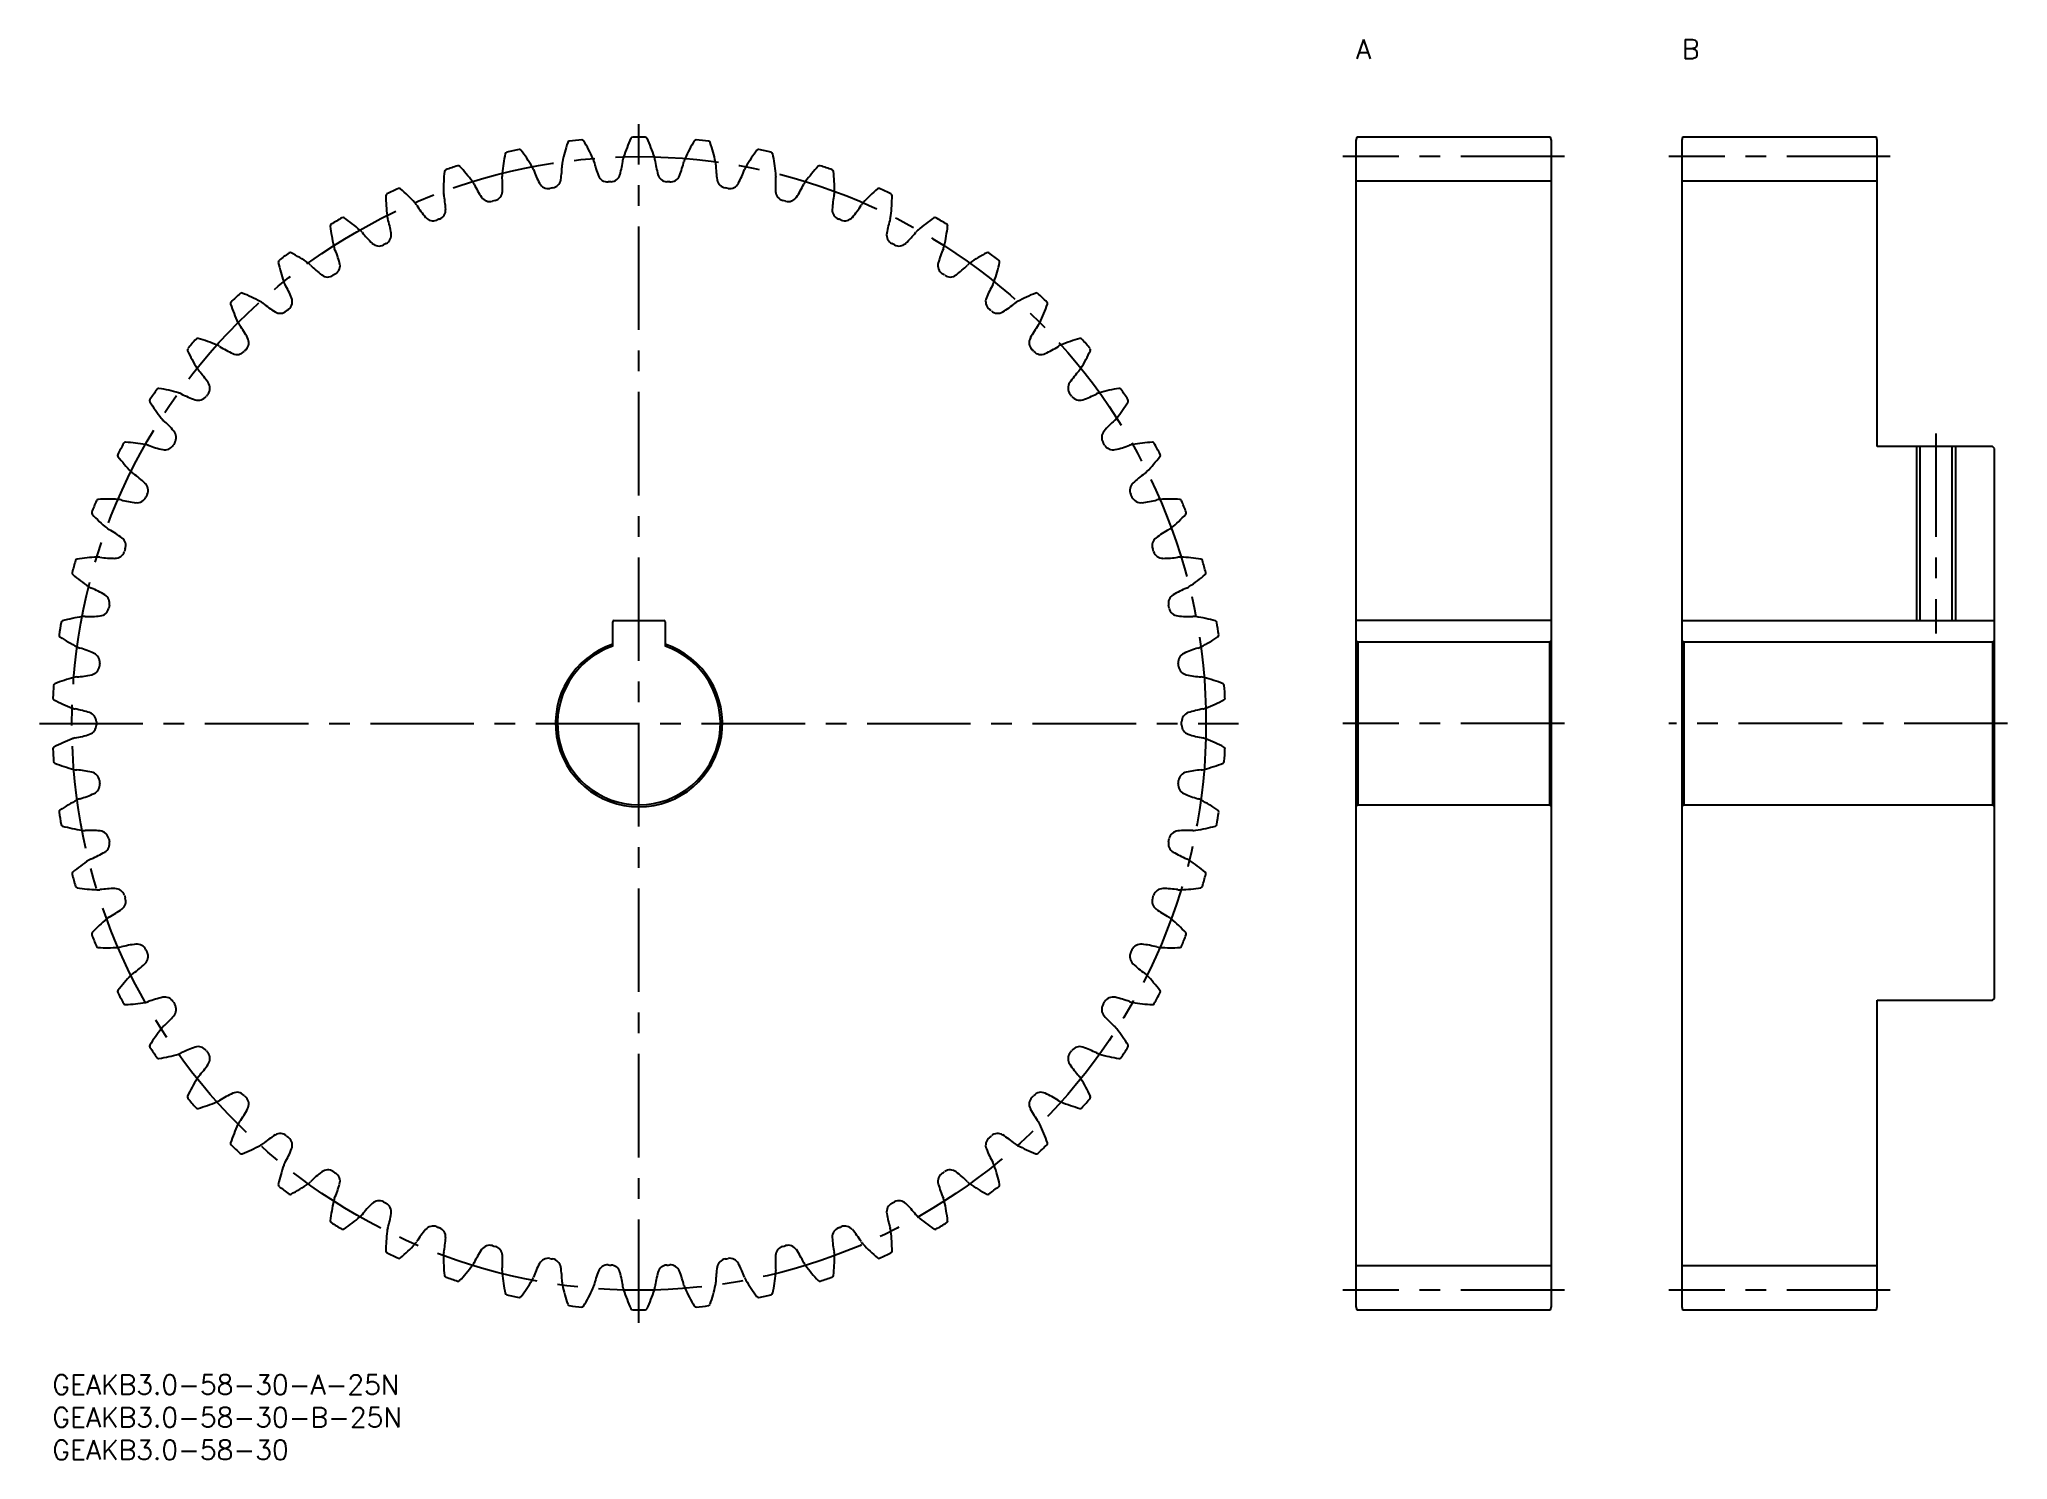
# Model space of a CAD drawing. Extents: x -2 to 300, y -13 to 205.
import ezdxf

# ---------------------------------------------------------------- set-up
doc = ezdxf.new("R2010")
doc.units = 0
doc.header["$LTSCALE"] = 0.5
doc.linetypes.add('CENTER', pattern=[50.8, 31.75, -6.35, 6.35, -6.35])
for name, color, linetype in [('MSM_CENTER', 1, 'CENTER'), ('MSM_CONTINUOUS', 7, 'CONTINUOUS'), ('MSM_NARROW', 5, 'CONTINUOUS'), ('MSM_PART_NUMBER', 7, 'CONTINUOUS')]:
    doc.layers.add(name, color=color, linetype=linetype)
doc.styles.get("Standard").update_dxf_attribs({"font": 'txt.shx', "height": 3, "bigfont": 'bigfont.shx'})

# ---------------------------------------------------------------- blocks, each defined once
blk = doc.blocks.new('*U3')
at = {"layer": 'MSM_PART_NUMBER'}
blk.add_text('GEAKB3.0-58-30-A-25N', height=3, dxfattribs=at).set_placement((0, -3))
blk = doc.blocks.new('*U4')
at = {"layer": 'MSM_PART_NUMBER'}
blk.add_text('GEAKB3.0-58-30-B-25N', height=3, dxfattribs=at).set_placement((0, -8))
blk = doc.blocks.new('*U5')
at = {"layer": 'MSM_PART_NUMBER'}
blk.add_text('GEAKB3.0-58-30', height=3, dxfattribs=at).set_placement((0, -13))
blk = doc.blocks.new('*U6')
at = {"layer": 'MSM_PART_NUMBER'}
blk.add_text('A', height=3, dxfattribs=at).set_placement((200, 202))
blk = doc.blocks.new('*U7')
at = {"layer": 'MSM_PART_NUMBER'}
blk.add_text('B', height=3, dxfattribs=at).set_placement((250, 202))

msp = doc.modelspace()

# ---------------------------------------------------------------- linework, layer by layer
at = {"layer": 'MSM_CENTER'}
for p, q in [((90, 8), (90, 192)), ((232, 187), (198, 187)), ((282, 187), (248, 187)), ((289, 144.5), (289, 113.8)), ((-2, 100), (182, 100)), ((232, 100), (198, 100)), ((300, 100), (248, 100)), ((232, 13), (198, 13)), ((282, 13), (248, 13))]:
    msp.add_line(p, q, dxfattribs=at)
msp.add_circle((90, 100), 87, dxfattribs=at)
at = {"layer": 'MSM_CONTINUOUS'}
for p, q in [((200.13, 190), (200, 189.5)), ((200, 189.5), (200, 10.5)), ((229.87, 190), (200.13, 190)), ((230, 189.5), (229.87, 190)), ((230, 10.5), (230, 189.5)), ((250.13, 190), (250, 189.5)), ((250, 189.5), (250, 10.5)), ((279.87, 190), (250.13, 190)), ((280, 189.5), (279.87, 190)), ((280, 142.5), (280, 189.5)), ((230, 183.25), (200, 183.25)), ((280, 183.25), (250, 183.25)), ((297.7, 142.5), (280, 142.5)), ((286.54, 142.5), (286.54, 115.8)), ((291.46, 142.5), (291.46, 115.8)), ((298, 142.2), (297.7, 142.5)), ((298, 57.8), (298, 142.2)), ((86, 111.84), (86, 115.6)), ((86.2, 115.8), (93.8, 115.8)), ((94, 115.6), (94, 111.84)), ((230, 115.8), (200, 115.8)), ((250, 115.8), (298, 115.8)), ((200, 112.8), (200.3, 112.5)), ((200.3, 112.5), (200.3, 87.5)), ((229.7, 112.5), (200.3, 112.5)), ((229.7, 112.5), (230, 112.8)), ((229.7, 112.5), (229.7, 87.5)), ((250, 112.8), (250.3, 112.5)), ((250.3, 112.5), (250.3, 87.5)), ((297.7, 112.5), (250.3, 112.5)), ((297.7, 112.5), (298, 112.8)), ((297.7, 112.5), (297.7, 87.5)), ((200.3, 87.5), (200, 87.2)), ((200.3, 87.5), (229.7, 87.5)), ((230, 87.2), (229.7, 87.5)), ((250.3, 87.5), (250, 87.2)), ((250.3, 87.5), (297.7, 87.5)), ((298, 87.2), (297.7, 87.5)), ((280, 10.5), (280, 57.5)), ((280, 57.5), (297.7, 57.5)), ((297.7, 57.5), (298, 57.8)), ((230, 16.75), (200, 16.75)), ((280, 16.75), (250, 16.75)), ((200, 10.5), (200.13, 10)), ((200.13, 10), (229.87, 10)), ((229.87, 10), (230, 10.5)), ((250, 10.5), (250.13, 10)), ((250.13, 10), (279.87, 10)), ((279.87, 10), (280, 10.5))]:
    msp.add_line(p, q, dxfattribs=at)
for centre, radius, start, end in [((97.84, 181.38), 29, 167.9093, 173.9655), ((69.78, 187.39), 0.3, 103.0278, 167.9093), ((90, 100), 90, 101.7998, 103.0278), ((71.66, 187.8), 0.3, 36.9183, 101.7998), ((48.71, 170.57), 29, 30.8621, 36.9183), ((106.6, 180.05), 29, 161.7024, 167.7586), ((79.35, 189.07), 0.3, 96.8209, 161.7024), ((90, 100), 90, 95.5929, 96.8209), ((81.26, 189.27), 0.3, 30.7114, 95.5929), ((56.58, 174.62), 29, 24.6552, 30.7114), ((115.15, 177.79), 29, 155.4955, 161.5517), ((89.04, 189.69), 0.3, 90.614, 155.4955), ((90, 100), 90, 89.386, 90.614), ((90.96, 189.69), 0.3, 24.5045, 89.386), ((64.85, 177.79), 29, 18.4483, 24.5045), ((123.42, 174.62), 29, 149.2886, 155.3448), ((98.74, 189.27), 0.3, 84.4071, 149.2886), ((90, 100), 90, 83.1791, 84.4071), ((100.65, 189.07), 0.3, 18.2976, 83.1792), ((73.4, 180.05), 29, 12.2414, 18.2976), ((131.29, 170.57), 29, 143.0817, 149.1379), ((108.34, 187.8), 0.3, 78.2002, 143.0817), ((90, 100), 90, 76.9722, 78.2002), ((110.22, 187.39), 0.3, 12.0907, 76.9723), ((82.16, 181.38), 29, 6.0345, 12.0907), ((89, 181.75), 29, 174.1162, 180.1724), ((60.45, 184.69), 0.3, 109.2346, 174.1162), ((90, 100), 90, 108.0067, 109.2346), ((62.27, 185.31), 0.3, 43.1252, 108.0067), ((41.32, 165.69), 29, 37.069, 43.1252), ((71.47, 184.17), 2.48, 173.9655, 184.8255), ((71.47, 184.17), 2.48, 20.0021, 30.8621), ((90.58, 191.12), 17.85, 200.0021, 207.4081), ((60.36, 186.17), 17.85, 351.2125, 358.6186), ((80.68, 185.68), 2.48, 167.7586, 178.6186), ((80.68, 185.68), 2.48, 13.7952, 24.6552), ((100.43, 190.52), 17.85, 193.7952, 201.2012), ((85.64, 184.64), 1.5, 272.9503, 345.0057), ((69.85, 188.87), 17.85, 345.0057, 352.4117), ((90, 186.18), 2.48, 161.5517, 172.4117), ((90, 186.18), 2.48, 7.5883, 18.4483), ((110.15, 188.87), 17.85, 187.5883, 194.9943), ((94.36, 184.64), 1.5, 194.9944, 267.0497), ((79.57, 190.52), 17.85, 338.7988, 346.2048), ((99.32, 185.68), 2.48, 155.3448, 166.2048), ((99.32, 185.68), 2.48, 1.3814, 12.2414), ((119.64, 186.17), 17.85, 181.3814, 188.7875), ((89.42, 191.12), 17.85, 332.5919, 339.9979), ((108.53, 184.17), 2.48, 149.1379, 159.9979), ((108.53, 184.17), 2.48, 355.1745, 6.0345), ((138.68, 165.69), 29, 136.8748, 142.931), ((117.73, 185.31), 0.3, 71.9933, 136.8748), ((90, 100), 90, 70.7654, 71.9933), ((119.55, 184.69), 0.3, 5.8838, 70.7654), ((91, 181.75), 29, 359.8276, 5.8838), ((51.47, 181), 0.3, 115.4415, 180.3231), ((90, 100), 90, 114.2136, 115.4415), ((53.21, 181.81), 0.3, 49.3321, 114.2136), ((34.51, 160.04), 29, 43.2759, 49.3321), ((62.48, 181.67), 2.48, 180.1724, 191.0324), ((62.48, 181.67), 2.48, 26.209, 37.069), ((80.72, 190.65), 17.85, 206.209, 213.615), ((67.55, 181.72), 1.5, 285.3641, 357.4195), ((51.22, 182.46), 17.85, 357.4194, 4.8255), ((76.07, 183.6), 1.5, 207.4081, 279.4635), ((90, 100), 83.25, 99.1572, 99.4635), ((76.51, 183.67), 1.5, 279.1572, 351.2125), ((85.19, 184.61), 1.5, 201.2013, 273.2566), ((90, 100), 83.25, 92.9503, 93.2566), ((90, 100), 83.25, 86.7434, 87.0497), ((94.81, 184.61), 1.5, 266.7434, 338.7988), ((103.49, 183.67), 1.5, 188.7875, 260.8429), ((90, 100), 83.25, 80.5365, 80.8428), ((103.93, 183.6), 1.5, 260.5365, 332.5919), ((128.78, 182.46), 17.85, 175.1745, 182.5806), ((112.45, 181.72), 1.5, 182.5806, 254.6359), ((99.28, 190.65), 17.85, 326.385, 333.791), ((117.52, 181.67), 2.48, 142.931, 153.791), ((117.52, 181.67), 2.48, 348.9676, 359.8276), ((145.49, 160.04), 29, 130.6679, 136.7241), ((126.79, 181.81), 0.3, 65.7864, 130.6679), ((90, 100), 90, 64.5585, 65.7864), ((128.53, 181), 0.3, 359.6769, 64.5585), ((80.17, 181.16), 29, 180.3231, 186.3793), ((53.81, 178.22), 2.48, 32.4159, 43.2759), ((70.97, 189.11), 17.85, 212.4159, 219.8219), ((58.84, 178.81), 1.5, 291.571, 3.6264), ((42.53, 177.78), 17.85, 3.6263, 11.0324), ((67.11, 181.6), 1.5, 213.615, 285.6704), ((90, 100), 83.25, 105.3641, 105.6704), ((90, 100), 83.25, 74.3296, 74.6359), ((112.89, 181.6), 1.5, 254.3296, 326.385), ((137.47, 177.78), 17.85, 168.9676, 176.3737), ((121.16, 178.81), 1.5, 176.3737, 248.429), ((109.03, 189.11), 17.85, 320.1781, 327.5841), ((126.19, 178.22), 2.48, 136.7241, 147.5841), ((99.83, 181.16), 29, 353.6207, 359.6769), ((42.93, 176.36), 0.3, 121.6484, 186.53), ((71.45, 179.62), 29, 186.53, 192.5862), ((90, 100), 90, 120.4205, 121.6484), ((44.58, 177.35), 0.3, 55.539, 120.4205), ((28.34, 153.69), 29, 49.4828, 55.539), ((45.57, 173.85), 2.48, 38.6228, 49.4828), ((61.45, 186.54), 17.85, 218.6228, 226.0288), ((50.5, 174.98), 1.5, 297.7779, 9.8333), ((53.81, 178.22), 2.48, 186.3793, 197.2393), ((34.4, 172.19), 17.85, 9.8332, 17.2393), ((58.42, 178.65), 1.5, 219.8219, 291.8773), ((90, 100), 83.25, 111.571, 111.8773), ((90, 100), 83.25, 68.1227, 68.429), ((121.58, 178.65), 1.5, 248.1227, 320.1781), ((129.5, 174.98), 1.5, 170.1668, 242.2221), ((145.6, 172.19), 17.85, 162.7607, 170.1668), ((126.19, 178.22), 2.48, 342.7607, 353.6207), ((118.55, 186.54), 17.85, 313.9712, 321.3772), ((134.43, 173.85), 2.48, 130.5172, 141.3772), ((151.66, 153.69), 29, 124.461, 130.5172), ((135.42, 177.35), 0.3, 59.5795, 124.461), ((90, 100), 90, 58.3516, 59.5795), ((108.55, 179.62), 29, 347.4138, 353.47), ((137.07, 176.36), 0.3, 353.47, 58.3516), ((90, 100), 90, 126.6274, 127.8553), ((36.48, 171.99), 0.3, 61.7459, 126.6274), ((22.9, 146.71), 29, 55.6897, 61.7459), ((45.57, 173.85), 2.48, 192.5862, 203.4462), ((26.92, 165.76), 17.85, 16.0401, 23.4462), ((50.1, 174.77), 1.5, 226.0288, 298.0842), ((90, 100), 83.25, 117.7779, 118.0842), ((90, 100), 83.25, 61.9158, 62.2221), ((129.9, 174.77), 1.5, 241.9158, 313.9712), ((153.08, 165.76), 17.85, 156.5538, 163.9599), ((134.43, 173.85), 2.48, 336.5538, 347.4138), ((157.1, 146.71), 29, 118.2541, 124.3103), ((143.52, 171.99), 0.3, 53.3726, 118.2541), ((90, 100), 90, 52.1447, 53.3726), ((34.95, 170.82), 0.3, 127.8553, 192.7369), ((62.95, 177.15), 29, 192.7369, 198.7931), ((37.84, 168.61), 2.48, 44.8297, 55.6897), ((52.26, 182.94), 17.85, 224.8297, 232.2357), ((42.63, 170.27), 1.5, 303.9848, 16.0401), ((137.37, 170.27), 1.5, 163.9599, 236.0152), ((127.74, 182.94), 17.85, 307.7643, 315.1703), ((142.16, 168.61), 2.48, 124.3103, 135.1703), ((117.05, 177.15), 29, 341.2069, 347.2631), ((145.05, 170.82), 0.3, 347.2631, 52.1447), ((37.84, 168.61), 2.48, 198.7931, 209.6531), ((20.18, 158.55), 17.85, 22.247, 29.6531), ((42.25, 170.02), 1.5, 232.2357, 304.2911), ((90, 100), 83.25, 123.9848, 124.2911), ((90, 100), 83.25, 55.7089, 56.0152), ((137.75, 170.02), 1.5, 235.7089, 307.7643), ((159.82, 158.55), 17.85, 150.3469, 157.753), ((142.16, 168.61), 2.48, 330.3469, 341.2069), ((27.62, 164.46), 0.3, 134.0622, 198.9438), ((54.76, 173.77), 29, 198.9438, 205), ((90, 100), 90, 132.8343, 134.0622), ((29.01, 165.78), 0.3, 67.9528, 132.8343), ((18.24, 139.18), 29, 61.8966, 67.9528), ((30.73, 162.57), 2.48, 51.0366, 61.8966), ((43.52, 178.38), 17.85, 231.0366, 238.4426), ((34.96, 164.45), 1.5, 238.4426, 310.498), ((90, 100), 83.25, 130.1917, 130.498), ((35.31, 164.74), 1.5, 310.1917, 22.247), ((144.69, 164.74), 1.5, 157.753, 229.8084), ((90, 100), 83.25, 49.502, 49.8083), ((145.04, 164.45), 1.5, 229.502, 301.5574), ((136.48, 178.38), 17.85, 301.5574, 308.9634), ((149.27, 162.57), 2.48, 118.1034, 128.9634), ((161.76, 139.18), 29, 112.0472, 118.1034), ((150.99, 165.78), 0.3, 47.1657, 112.0472), ((90, 100), 90, 45.9378, 47.1657), ((125.24, 173.77), 29, 335, 341.0562), ((152.38, 164.46), 0.3, 341.0562, 45.9378), ((30.73, 162.57), 2.48, 205, 215.8599), ((14.26, 150.66), 17.85, 28.4539, 35.86), ((165.74, 150.66), 17.85, 144.14, 151.5461), ((149.27, 162.57), 2.48, 324.1401, 335), ((21.02, 157.33), 0.3, 140.2691, 205.1506), ((46.99, 169.53), 29, 205.1506, 211.2069), ((90, 100), 90, 139.0412, 140.2691), ((22.26, 158.8), 0.3, 74.1597, 139.0412), ((14.43, 131.19), 29, 68.1034, 74.1597), ((24.32, 155.79), 2.48, 57.2435, 68.1035), ((35.31, 172.89), 17.85, 237.2435, 244.6495), ((28.32, 158.12), 1.5, 244.6495, 316.7049), ((90, 100), 83.25, 136.3986, 136.7049), ((28.63, 158.45), 1.5, 316.3986, 28.4539), ((151.37, 158.45), 1.5, 151.5461, 223.6015), ((90, 100), 83.25, 43.2951, 43.6014), ((151.68, 158.12), 1.5, 223.2951, 295.3505), ((144.69, 172.89), 17.85, 295.3505, 302.7565), ((155.68, 155.79), 2.48, 111.8965, 122.7565), ((165.57, 131.19), 29, 105.8403, 111.8966), ((157.74, 158.8), 0.3, 40.9588, 105.8403), ((133.01, 169.53), 29, 328.7931, 334.8494), ((90, 100), 90, 39.7309, 40.9588), ((158.98, 157.33), 0.3, 334.8494, 39.7309), ((24.32, 155.79), 2.48, 211.2069, 222.0668), ((9.22, 142.17), 17.85, 34.6608, 42.0669), ((170.78, 142.17), 17.85, 137.9331, 145.3392), ((155.68, 155.79), 2.48, 317.9332, 328.7931), ((90, 100), 90, 145.2481, 146.476), ((16.3, 151.13), 0.3, 80.3666, 145.2481), ((11.5, 122.84), 29, 74.3103, 80.3666), ((22.67, 151.47), 1.5, 322.6055, 34.6608), ((157.33, 151.47), 1.5, 145.3392, 217.3946), ((168.5, 122.84), 29, 99.6334, 105.6897), ((163.7, 151.13), 0.3, 34.7519, 99.6334), ((90, 100), 90, 33.524, 34.7519), ((15.22, 149.54), 0.3, 146.476, 211.3575), ((39.73, 164.47), 29, 211.3575, 217.4138), ((18.67, 148.36), 2.48, 63.4504, 74.3104), ((27.75, 166.55), 17.85, 243.4504, 250.8564), ((22.39, 151.11), 1.5, 250.8564, 322.9118), ((90, 100), 83.25, 142.6055, 142.9118), ((90, 100), 83.25, 37.0882, 37.3945), ((157.61, 151.11), 1.5, 217.0882, 289.1436), ((152.25, 166.55), 17.85, 289.1436, 296.5496), ((161.33, 148.36), 2.48, 105.6896, 116.5496), ((140.27, 164.47), 29, 322.5862, 328.6425), ((164.78, 149.54), 0.3, 328.6425, 33.524), ((18.67, 148.36), 2.48, 217.4138, 228.2737), ((5.14, 133.19), 17.85, 40.8677, 48.2738), ((174.86, 133.19), 17.85, 131.7262, 139.1323), ((161.33, 148.36), 2.48, 311.7263, 322.5862), ((90, 100), 90, 151.455, 152.6829), ((11.2, 142.86), 0.3, 86.5735, 151.455), ((9.49, 114.21), 29, 80.5172, 86.5735), ((13.86, 140.37), 2.48, 69.6573, 80.5173), ((20.92, 159.43), 17.85, 249.6573, 257.0633), ((17.26, 143.5), 1.5, 257.0633, 329.1187), ((90, 100), 83.25, 148.8124, 149.1187), ((17.5, 143.89), 1.5, 328.8124, 40.8677), ((162.5, 143.89), 1.5, 139.1323, 211.1877), ((90, 100), 83.25, 30.8813, 31.1876), ((162.74, 143.5), 1.5, 210.8813, 282.9367), ((159.08, 159.43), 17.85, 282.9367, 290.3427), ((166.14, 140.37), 2.48, 99.4827, 110.3427), ((170.51, 114.21), 29, 93.4265, 99.4828), ((168.8, 142.86), 0.3, 28.545, 93.4265), ((90, 100), 90, 27.3171, 28.545), ((10.3, 141.16), 0.3, 152.6829, 217.5644), ((33.05, 158.66), 29, 217.5644, 223.6207), ((146.95, 158.66), 29, 316.3793, 322.4356), ((169.7, 141.16), 0.3, 322.4356, 27.3171), ((13.86, 140.37), 2.48, 223.6207, 234.4806), ((2.05, 123.82), 17.85, 47.0746, 54.4807), ((13.18, 135.79), 1.5, 335.0193, 47.0746), ((166.82, 135.79), 1.5, 132.9254, 204.9808), ((177.95, 123.82), 17.85, 125.5193, 132.9254), ((166.14, 140.37), 2.48, 305.5194, 316.3793), ((90, 100), 90, 157.6619, 158.8898), ((7.03, 134.09), 0.3, 92.7804, 157.6619), ((8.42, 105.43), 29, 86.7241, 92.7804), ((9.94, 131.9), 2.48, 75.8642, 86.7242), ((14.9, 151.61), 17.85, 255.8642, 263.2702), ((12.99, 135.38), 1.5, 263.2702, 335.3256), ((90, 100), 83.25, 155.0193, 155.3256), ((90, 100), 83.25, 24.6744, 24.9807), ((167.01, 135.38), 1.5, 204.6744, 276.7298), ((165.1, 151.61), 17.85, 276.7298, 284.1358), ((170.06, 131.9), 2.48, 93.2758, 104.1358), ((171.58, 105.43), 29, 87.2196, 93.2759), ((172.97, 134.09), 0.3, 22.3381, 87.2196), ((90, 100), 90, 21.1102, 22.3381), ((6.32, 132.31), 0.3, 158.8898, 223.7713), ((27.04, 152.16), 29, 223.7713, 229.8276), ((9.94, 131.9), 2.48, 229.8276, 240.6875), ((170.06, 131.9), 2.48, 299.3125, 310.1724), ((152.96, 152.16), 29, 310.1724, 316.2287), ((173.68, 132.31), 0.3, 316.2287, 21.1102), ((-0.01, 114.17), 17.85, 53.2815, 60.6875), ((9.76, 127.28), 1.5, 341.2262, 53.2815), ((170.24, 127.28), 1.5, 126.7185, 198.7739), ((180.01, 114.17), 17.85, 119.3125, 126.7185), ((90, 100), 90, 163.8688, 165.0967), ((3.83, 124.92), 0.3, 98.9873, 163.8688), ((8.32, 96.57), 29, 92.931, 98.9873), ((6.96, 123.06), 2.48, 82.0711, 92.9311), ((9.76, 143.19), 17.85, 262.0711, 269.4771), ((9.61, 126.85), 1.5, 269.4771, 341.5325), ((90, 100), 83.25, 161.2262, 161.5325), ((90, 100), 83.25, 18.4675, 18.7738), ((170.39, 126.85), 1.5, 198.4675, 270.5229), ((170.24, 143.19), 17.85, 270.5229, 277.9289), ((173.04, 123.06), 2.48, 87.0689, 97.9289), ((171.68, 96.57), 29, 81.0127, 87.069), ((176.17, 124.92), 0.3, 16.1312, 81.0127), ((90, 100), 90, 14.9033, 16.1312), ((3.32, 123.07), 0.3, 165.0967, 229.9782), ((21.77, 145.05), 29, 229.9782, 236.0345), ((6.96, 123.06), 2.48, 236.0345, 246.8944), ((173.04, 123.06), 2.48, 293.1056, 303.9655), ((158.23, 145.05), 29, 303.9655, 310.0218), ((176.68, 123.07), 0.3, 310.0218, 14.9033), ((-1.02, 104.36), 17.85, 59.4884, 66.8944), ((7.28, 118.44), 1.5, 347.4331, 59.4884), ((90, 100), 83.25, 167.4331, 167.7393), ((172.72, 118.44), 1.5, 120.5116, 192.5669), ((90, 100), 83.25, 12.2606, 12.5669), ((181.02, 104.36), 17.85, 113.1056, 120.5116), ((90, 100), 90, 170.0757, 171.3036), ((1.64, 115.46), 0.3, 105.1942, 170.0757), ((9.16, 87.76), 29, 99.1379, 105.1942), ((4.95, 113.94), 2.48, 88.278, 99.138), ((5.56, 134.26), 17.85, 268.278, 275.684), ((7.18, 118), 1.5, 275.684, 347.7394), ((86.2, 115.6), 0.2, 90, 180), ((93.8, 115.6), 0.2, 0, 90), ((172.82, 118), 1.5, 192.2606, 264.316), ((174.44, 134.26), 17.85, 264.316, 271.722), ((175.05, 113.94), 2.48, 80.862, 91.722), ((170.84, 87.76), 29, 74.8058, 80.8621), ((178.36, 115.46), 0.3, 9.9243, 74.8058), ((90, 100), 90, 8.6964, 9.9243), ((1.33, 113.56), 0.3, 171.3036, 236.1851), ((17.3, 137.41), 29, 236.1851, 242.2414), ((4.95, 113.94), 2.48, 242.2413, 253.1013), ((90, 100), 12.8, 108.21, 71.79), ((90, 100), 12.5, 108.6629, 71.3371), ((175.05, 113.94), 2.48, 286.8987, 297.7586), ((162.7, 137.41), 29, 297.7586, 303.8149), ((178.67, 113.56), 0.3, 303.8149, 8.6964), ((-0.96, 94.49), 17.85, 65.6953, 73.1013), ((5.72, 108.94), 1.5, 281.8909, 353.9463), ((5.77, 109.39), 1.5, 353.64, 65.6953), ((90, 100), 83.25, 173.64, 173.9462), ((174.23, 109.39), 1.5, 114.3047, 186.36), ((90, 100), 83.25, 6.0538, 6.36), ((174.28, 108.94), 1.5, 186.0537, 258.1091), ((180.96, 94.49), 17.85, 106.8987, 114.3047), ((90, 100), 90, 176.2826, 177.5105), ((0.49, 105.82), 0.3, 111.4011, 176.2826), ((10.96, 79.09), 29, 105.3448, 111.4011), ((3.94, 104.67), 2.48, 94.4849, 105.3449), ((2.35, 124.93), 17.85, 274.4849, 281.8909), ((177.65, 124.93), 17.85, 258.1091, 265.5151), ((176.06, 104.67), 2.48, 74.6551, 85.5151), ((169.04, 79.09), 29, 68.5989, 74.6552), ((179.51, 105.82), 0.3, 3.7174, 68.5989), ((90, 100), 90, 2.4895, 3.7174), ((0.38, 103.9), 0.3, 177.5105, 242.392), ((13.68, 129.33), 29, 242.392, 248.4483), ((166.32, 129.33), 29, 291.5517, 297.608), ((179.62, 103.9), 0.3, 297.608, 2.4895), ((3.94, 104.67), 2.48, 248.4482, 259.3082), ((0.17, 84.69), 17.85, 71.9022, 79.3082), ((5.25, 100.23), 1.5, 359.8469, 71.9022), ((5.25, 99.77), 1.5, 288.0978, 0.1532), ((90, 100), 83.25, 179.8469, 180.1531), ((174.75, 100.23), 1.5, 108.0978, 180.1531), ((90, 100), 83.25, 359.8469, 0.1531), ((174.75, 99.77), 1.5, 179.8468, 251.9022), ((179.83, 84.69), 17.85, 100.6918, 108.0978), ((176.06, 104.67), 2.48, 280.6918, 291.5517), ((13.68, 70.67), 29, 111.5517, 117.608), ((3.94, 95.33), 2.48, 100.6918, 111.5517), ((0.17, 115.31), 17.85, 280.6918, 288.0978), ((179.83, 115.31), 17.85, 251.9022, 259.3082), ((176.06, 95.33), 2.48, 68.4483, 79.3082), ((166.32, 70.67), 29, 62.392, 68.4483), ((0.38, 96.1), 0.3, 117.608, 182.4895), ((90, 100), 90, 182.4895, 183.7174), ((0.49, 94.18), 0.3, 183.7174, 248.5989), ((10.96, 120.91), 29, 248.5989, 254.6552), ((169.04, 120.91), 29, 285.3448, 291.4011), ((179.51, 94.18), 0.3, 291.4011, 356.2826), ((179.62, 96.1), 0.3, 357.5105, 62.392), ((90, 100), 90, 356.2826, 357.5105), ((3.94, 95.33), 2.48, 254.6551, 265.5151), ((2.35, 75.07), 17.85, 78.1091, 85.5151), ((5.72, 91.06), 1.5, 6.0538, 78.1091), ((5.77, 90.61), 1.5, 294.3047, 6.36), ((90, 100), 83.25, 186.0538, 186.36), ((174.23, 90.61), 1.5, 173.64, 245.6953), ((90, 100), 83.25, 353.64, 353.9462), ((174.28, 91.06), 1.5, 101.8909, 173.9462), ((177.65, 75.07), 17.85, 94.4849, 101.8909), ((176.06, 95.33), 2.48, 274.4849, 285.3448), ((17.3, 62.59), 29, 117.7586, 123.8149), ((4.95, 86.06), 2.48, 106.8987, 117.7586), ((-0.96, 105.51), 17.85, 286.8987, 294.3047), ((180.96, 105.51), 17.85, 245.6953, 253.1013), ((175.05, 86.06), 2.48, 62.2413, 73.1013), ((162.7, 62.59), 29, 56.1851, 62.2414), ((1.33, 86.44), 0.3, 123.8149, 188.6964), ((90, 100), 90, 188.6964, 189.9243), ((90, 100), 90, 350.0757, 351.3036), ((178.67, 86.44), 0.3, 351.3036, 56.1851), ((1.64, 84.54), 0.3, 189.9243, 254.8058), ((9.16, 112.24), 29, 254.8058, 260.8621), ((4.95, 86.06), 2.48, 260.862, 271.722), ((5.56, 65.74), 17.85, 84.316, 91.722), ((7.18, 82), 1.5, 12.2606, 84.316), ((7.28, 81.56), 1.5, 300.5116, 12.567), ((90, 100), 83.25, 192.2606, 192.5669), ((172.72, 81.56), 1.5, 167.4331, 239.4884), ((90, 100), 83.25, 347.4331, 347.7394), ((172.82, 82), 1.5, 95.684, 167.7394), ((174.44, 65.74), 17.85, 88.278, 95.684), ((175.05, 86.06), 2.48, 268.278, 279.1379), ((170.84, 112.24), 29, 279.1379, 285.1942), ((178.36, 84.54), 0.3, 285.1942, 350.0757), ((21.77, 54.95), 29, 123.9655, 130.0218), ((6.96, 76.94), 2.48, 113.1056, 123.9655), ((-1.02, 95.64), 17.85, 293.1056, 300.5116), ((181.02, 95.64), 17.85, 239.4884, 246.8944), ((173.04, 76.94), 2.48, 56.0345, 66.8944), ((158.23, 54.95), 29, 49.9782, 56.0345), ((3.32, 76.93), 0.3, 130.0218, 194.9033), ((90, 100), 90, 194.9033, 196.1312), ((90, 100), 90, 343.8688, 345.0967), ((176.68, 76.93), 0.3, 345.0967, 49.9782), ((3.83, 75.08), 0.3, 196.1312, 261.0127), ((8.32, 103.43), 29, 261.0127, 267.069), ((6.96, 76.94), 2.48, 267.0689, 277.9289), ((9.76, 56.81), 17.85, 90.5229, 97.9289), ((9.61, 73.15), 1.5, 18.4675, 90.5229), ((9.76, 72.72), 1.5, 306.7185, 18.7738), ((90, 100), 83.25, 198.4675, 198.7738), ((170.24, 72.72), 1.5, 161.2262, 233.2815), ((90, 100), 83.25, 341.2262, 341.5325), ((170.39, 73.15), 1.5, 89.4771, 161.5325), ((170.24, 56.81), 17.85, 82.0711, 89.4771), ((173.04, 76.94), 2.48, 262.0711, 272.9311), ((171.68, 103.43), 29, 272.931, 278.9873), ((176.17, 75.08), 0.3, 278.9873, 343.8688), ((27.04, 47.84), 29, 130.1724, 136.2287), ((9.94, 68.1), 2.48, 119.3125, 130.1724), ((-0.01, 85.83), 17.85, 299.3125, 306.7185), ((180.01, 85.83), 17.85, 233.2815, 240.6875), ((170.06, 68.1), 2.48, 49.8276, 60.6875), ((152.96, 47.84), 29, 43.7713, 49.8276), ((6.32, 67.69), 0.3, 136.2287, 201.1102), ((90, 100), 90, 201.1102, 202.3381), ((90, 100), 90, 337.6619, 338.8898), ((173.68, 67.69), 0.3, 338.8898, 43.7713), ((7.03, 65.91), 0.3, 202.3381, 267.2196), ((8.42, 94.57), 29, 267.2196, 273.2759), ((9.94, 68.1), 2.48, 273.2758, 284.1358), ((14.9, 48.39), 17.85, 96.7298, 104.1358), ((12.99, 64.62), 1.5, 24.6744, 96.7298), ((13.18, 64.21), 1.5, 312.9254, 24.9807), ((90, 100), 83.25, 204.6744, 204.9807), ((166.82, 64.21), 1.5, 155.0193, 227.0746), ((90, 100), 83.25, 335.0193, 335.3256), ((167.01, 64.62), 1.5, 83.2702, 155.3256), ((165.1, 48.39), 17.85, 75.8642, 83.2702), ((170.06, 68.1), 2.48, 255.8642, 266.7242), ((171.58, 94.57), 29, 266.7241, 272.7804), ((172.97, 65.91), 0.3, 272.7804, 337.6619), ((33.05, 41.34), 29, 136.3793, 142.4356), ((13.86, 59.63), 2.48, 125.5194, 136.3793), ((2.05, 76.18), 17.85, 305.5193, 312.9254), ((177.95, 76.18), 17.85, 227.0746, 234.4807), ((166.14, 59.63), 2.48, 43.6207, 54.4806), ((146.95, 41.34), 29, 37.5644, 43.6207), ((10.3, 58.84), 0.3, 142.4356, 207.3171), ((90, 100), 90, 207.3171, 208.545), ((20.92, 40.57), 17.85, 102.9367, 110.3427), ((17.26, 56.5), 1.5, 30.8813, 102.9367), ((162.74, 56.5), 1.5, 77.0633, 149.1187), ((159.08, 40.57), 17.85, 69.6573, 77.0633), ((90, 100), 90, 331.455, 332.6829), ((169.7, 58.84), 0.3, 332.6829, 37.5644), ((11.2, 57.14), 0.3, 208.545, 273.4265), ((9.49, 85.79), 29, 273.4265, 279.4828), ((13.86, 59.63), 2.48, 279.4827, 290.3427), ((5.14, 66.81), 17.85, 311.7262, 319.1323), ((90, 100), 83.25, 210.8813, 211.1876), ((17.5, 56.11), 1.5, 319.1323, 31.1876), ((162.5, 56.11), 1.5, 148.8124, 220.8677), ((90, 100), 83.25, 328.8124, 329.1187), ((174.86, 66.81), 17.85, 220.8677, 228.2738), ((166.14, 59.63), 2.48, 249.6573, 260.5173), ((170.51, 85.79), 29, 260.5172, 266.5735), ((168.8, 57.14), 0.3, 266.5735, 331.455), ((39.73, 35.53), 29, 142.5862, 148.6425), ((18.67, 51.64), 2.48, 131.7263, 142.5862), ((161.33, 51.64), 2.48, 37.4138, 48.2737), ((140.27, 35.53), 29, 31.3575, 37.4138), ((15.22, 50.46), 0.3, 148.6425, 213.524), ((90, 100), 90, 213.524, 214.7519), ((16.3, 48.87), 0.3, 214.7519, 279.6334), ((11.5, 77.16), 29, 279.6334, 285.6897), ((18.67, 51.64), 2.48, 285.6896, 296.5496), ((27.75, 33.45), 17.85, 109.1436, 116.5496), ((22.39, 48.89), 1.5, 37.0882, 109.1436), ((90, 100), 83.25, 217.0882, 217.3945), ((22.67, 48.53), 1.5, 325.3392, 37.3945), ((157.33, 48.53), 1.5, 142.6055, 214.6608), ((90, 100), 83.25, 322.6055, 322.9118), ((157.61, 48.89), 1.5, 70.8564, 142.9118), ((152.25, 33.45), 17.85, 63.4504, 70.8564), ((161.33, 51.64), 2.48, 243.4504, 254.3104), ((168.5, 77.16), 29, 254.3103, 260.3666), ((163.7, 48.87), 0.3, 260.3666, 325.2481), ((90, 100), 90, 325.2481, 326.476), ((164.78, 50.46), 0.3, 326.476, 31.3575), ((46.99, 30.47), 29, 148.7931, 154.8494), ((24.32, 44.21), 2.48, 137.9332, 148.7931), ((9.22, 57.83), 17.85, 317.9331, 325.3392), ((170.78, 57.83), 17.85, 214.6608, 222.0669), ((155.68, 44.21), 2.48, 31.2069, 42.0668), ((133.01, 30.47), 29, 25.1506, 31.2069), ((21.02, 42.67), 0.3, 154.8494, 219.7309), ((90, 100), 90, 219.7309, 220.9588), ((35.31, 27.11), 17.85, 115.3505, 122.7565), ((28.32, 41.88), 1.5, 43.2951, 115.3505), ((90, 100), 83.25, 223.2951, 223.6014), ((28.63, 41.55), 1.5, 331.5461, 43.6014), ((151.37, 41.55), 1.5, 136.3986, 208.4539), ((90, 100), 83.25, 316.3986, 316.7049), ((151.68, 41.88), 1.5, 64.6495, 136.7049), ((144.69, 27.11), 17.85, 57.2435, 64.6495), ((90, 100), 90, 319.0412, 320.2691), ((158.98, 42.67), 0.3, 320.2691, 25.1506), ((22.26, 41.2), 0.3, 220.9588, 285.8403), ((14.43, 68.81), 29, 285.8403, 291.8966), ((24.32, 44.21), 2.48, 291.8965, 302.7565), ((14.26, 49.34), 17.85, 324.14, 331.5461), ((165.74, 49.34), 17.85, 208.4539, 215.86), ((155.68, 44.21), 2.48, 237.2435, 248.1035), ((165.57, 68.81), 29, 248.1034, 254.1597), ((157.74, 41.2), 0.3, 254.1597, 319.0412), ((54.76, 26.23), 29, 155, 161.0562), ((30.73, 37.43), 2.48, 144.1401, 155), ((43.52, 21.62), 17.85, 121.5574, 128.9634), ((34.96, 35.55), 1.5, 49.502, 121.5574), ((90, 100), 83.25, 229.502, 229.8083), ((35.31, 35.26), 1.5, 337.753, 49.8083), ((144.69, 35.26), 1.5, 130.1917, 202.247), ((90, 100), 83.25, 310.1917, 310.498), ((145.04, 35.55), 1.5, 58.4426, 130.498), ((136.48, 21.62), 17.85, 51.0366, 58.4426), ((149.27, 37.43), 2.48, 25, 35.8599), ((125.24, 26.23), 29, 18.9438, 25), ((27.62, 35.54), 0.3, 161.0562, 225.9378), ((90, 100), 90, 225.9378, 227.1657), ((29.01, 34.22), 0.3, 227.1657, 292.0472), ((18.24, 60.82), 29, 292.0472, 298.1034), ((30.73, 37.43), 2.48, 298.1034, 308.9634), ((20.18, 41.45), 17.85, 330.3469, 337.753), ((159.82, 41.45), 17.85, 202.247, 209.6531), ((149.27, 37.43), 2.48, 231.0366, 241.8966), ((161.76, 60.82), 29, 241.8966, 247.9528), ((150.99, 34.22), 0.3, 247.9528, 312.8343), ((90, 100), 90, 312.8343, 314.0622), ((152.38, 35.54), 0.3, 314.0622, 18.9438), ((62.95, 22.85), 29, 161.2069, 167.2631), ((37.84, 31.39), 2.48, 150.3469, 161.2069), ((52.26, 17.06), 17.85, 127.7643, 135.1703), ((42.25, 29.98), 1.5, 55.7089, 127.7643), ((90, 100), 83.25, 235.7089, 236.0152), ((42.63, 29.73), 1.5, 343.9599, 56.0152), ((137.37, 29.73), 1.5, 123.9848, 196.0401), ((90, 100), 83.25, 303.9848, 304.2911), ((137.75, 29.98), 1.5, 52.2357, 124.2911), ((127.74, 17.06), 17.85, 44.8297, 52.2357), ((142.16, 31.39), 2.48, 18.7931, 29.6531), ((117.05, 22.85), 29, 12.7369, 18.7931), ((34.95, 29.18), 0.3, 167.2631, 232.1447), ((90, 100), 90, 232.1447, 233.3726), ((36.48, 28.01), 0.3, 233.3726, 298.2541), ((22.9, 53.29), 29, 298.2541, 304.3103), ((37.84, 31.39), 2.48, 304.3103, 315.1703), ((26.92, 34.24), 17.85, 336.5538, 343.9599), ((153.08, 34.24), 17.85, 196.0401, 203.4462), ((142.16, 31.39), 2.48, 224.8297, 235.6897), ((157.1, 53.29), 29, 235.6897, 241.7459), ((143.52, 28.01), 0.3, 241.7459, 306.6274), ((90, 100), 90, 306.6274, 307.8553), ((145.05, 29.18), 0.3, 307.8553, 12.7369), ((71.45, 20.38), 29, 167.4138, 173.47), ((45.57, 26.15), 2.48, 156.5538, 167.4138), ((28.34, 46.31), 29, 304.461, 310.5172), ((45.57, 26.15), 2.48, 310.5172, 321.3772), ((61.45, 13.46), 17.85, 133.9712, 141.3772), ((50.1, 25.23), 1.5, 61.9158, 133.9712), ((90, 100), 83.25, 241.9158, 242.2221), ((50.5, 25.02), 1.5, 350.1668, 62.2221), ((34.4, 27.81), 17.85, 342.7607, 350.1668), ((129.5, 25.02), 1.5, 117.7779, 189.8332), ((145.6, 27.81), 17.85, 189.8332, 197.2393), ((90, 100), 83.25, 297.7779, 298.0842), ((129.9, 25.23), 1.5, 46.0288, 118.0842), ((118.55, 13.46), 17.85, 38.6228, 46.0288), ((134.43, 26.15), 2.48, 218.6228, 229.4828), ((151.66, 46.31), 29, 229.4828, 235.539), ((134.43, 26.15), 2.48, 12.5862, 23.4462), ((108.55, 20.38), 29, 6.53, 12.5862), ((42.93, 23.64), 0.3, 173.47, 238.3516), ((90, 100), 90, 238.3516, 239.5795), ((44.58, 22.65), 0.3, 239.5795, 304.461), ((80.17, 18.84), 29, 173.6207, 179.6769), ((53.81, 21.78), 2.48, 162.7607, 173.6207), ((70.97, 10.89), 17.85, 140.1781, 147.5841), ((58.42, 21.35), 1.5, 68.1227, 140.1781), ((90, 100), 83.25, 248.1227, 248.429), ((58.84, 21.19), 1.5, 356.3737, 68.429), ((121.16, 21.19), 1.5, 111.571, 183.6263), ((90, 100), 83.25, 291.571, 291.8773), ((121.58, 21.35), 1.5, 39.8219, 111.8773), ((109.03, 10.89), 17.85, 32.4159, 39.8219), ((126.19, 21.78), 2.48, 6.3793, 17.2393), ((99.83, 18.84), 29, 0.3231, 6.3793), ((135.42, 22.65), 0.3, 235.539, 300.4205), ((90, 100), 90, 300.4205, 301.6484), ((137.07, 23.64), 0.3, 301.6484, 6.53), ((51.47, 19), 0.3, 179.6769, 244.5585), ((90, 100), 90, 244.5585, 245.7864), ((34.51, 39.96), 29, 310.6679, 316.7241), ((53.81, 21.78), 2.48, 316.7241, 327.5841), ((62.48, 18.33), 2.48, 168.9676, 179.8276), ((89, 18.25), 29, 179.8276, 185.8838), ((42.53, 22.22), 17.85, 348.9676, 356.3737), ((80.72, 9.35), 17.85, 146.385, 153.791), ((67.11, 18.4), 1.5, 74.3296, 146.385), ((90, 100), 83.25, 254.3296, 254.6359), ((67.55, 18.28), 1.5, 2.5806, 74.6359), ((51.22, 17.54), 17.85, 355.1745, 2.5806), ((128.78, 17.54), 17.85, 177.4194, 184.8255), ((112.45, 18.28), 1.5, 105.3641, 177.4194), ((90, 100), 83.25, 285.3641, 285.6704), ((112.89, 18.4), 1.5, 33.615, 105.6704), ((99.28, 9.35), 17.85, 26.209, 33.615), ((137.47, 22.22), 17.85, 183.6263, 191.0324), ((91, 18.25), 29, 354.1162, 0.1724), ((117.52, 18.33), 2.48, 0.1724, 11.0324), ((126.19, 21.78), 2.48, 212.4159, 223.2759), ((145.49, 39.96), 29, 223.2759, 229.3321), ((90, 100), 90, 294.2136, 295.4415), ((128.53, 19), 0.3, 295.4415, 0.3231), ((53.21, 18.19), 0.3, 245.7864, 310.6679), ((60.45, 15.31), 0.3, 185.8838, 250.7654), ((41.32, 34.31), 29, 316.8748, 322.931), ((62.48, 18.33), 2.48, 322.931, 333.791), ((71.47, 15.83), 2.48, 175.1745, 186.0345), ((97.84, 18.62), 29, 186.0345, 192.0907), ((90.58, 8.88), 17.85, 152.5919, 159.9979), ((76.07, 16.4), 1.5, 80.5365, 152.5919), ((90, 100), 83.25, 260.5365, 260.8428), ((76.51, 16.33), 1.5, 8.7875, 80.8428), ((60.36, 13.83), 17.85, 1.3814, 8.7875), ((100.43, 9.48), 17.85, 158.7988, 166.2048), ((85.19, 15.39), 1.5, 86.7434, 158.7988), ((90, 100), 83.25, 266.7434, 267.0497), ((85.64, 15.36), 1.5, 14.9944, 87.0497), ((69.85, 11.13), 17.85, 7.5883, 14.9943), ((110.15, 11.13), 17.85, 165.0057, 172.4117), ((94.36, 15.36), 1.5, 92.9503, 165.0057), ((90, 100), 83.25, 272.9503, 273.2566), ((94.81, 15.39), 1.5, 21.2012, 93.2566), ((79.57, 9.48), 17.85, 13.7952, 21.2012), ((119.64, 13.83), 17.85, 171.2125, 178.6186), ((103.49, 16.33), 1.5, 99.1572, 171.2125), ((90, 100), 83.25, 279.1572, 279.4635), ((103.93, 16.4), 1.5, 27.4081, 99.4635), ((89.42, 8.88), 17.85, 20.0021, 27.4081), ((82.16, 18.62), 29, 347.9093, 353.9655), ((108.53, 15.83), 2.48, 353.9655, 4.8255), ((117.52, 18.33), 2.48, 206.209, 217.069), ((138.68, 34.31), 29, 217.069, 223.1252), ((119.55, 15.31), 0.3, 289.2346, 354.1162), ((126.79, 18.19), 0.3, 229.3321, 294.2136), ((90, 100), 90, 250.7654, 251.9933), ((62.27, 14.69), 0.3, 251.9933, 316.8748), ((69.78, 12.61), 0.3, 192.0907, 256.9723), ((90, 100), 90, 256.9722, 258.2002), ((48.71, 29.43), 29, 323.0817, 329.1379), ((71.47, 15.83), 2.48, 329.1379, 339.9979), ((80.68, 14.32), 2.48, 181.3814, 192.2414), ((106.6, 19.95), 29, 192.2414, 198.2976), ((56.58, 25.38), 29, 329.2886, 335.3448), ((80.68, 14.32), 2.48, 335.3448, 346.2048), ((90, 13.82), 2.48, 187.5883, 198.4483), ((115.15, 22.21), 29, 198.4483, 204.5045), ((64.85, 22.21), 29, 335.4955, 341.5517), ((90, 13.82), 2.48, 341.5517, 352.4117), ((99.32, 14.32), 2.48, 193.7952, 204.6552), ((123.42, 25.38), 29, 204.6552, 210.7114), ((73.4, 19.95), 29, 341.7024, 347.7586), ((99.32, 14.32), 2.48, 347.7586, 358.6186), ((108.53, 15.83), 2.48, 200.0021, 210.8621), ((131.29, 29.43), 29, 210.8621, 216.9183), ((90, 100), 90, 281.7998, 283.0278), ((110.22, 12.61), 0.3, 283.0278, 347.9093), ((117.73, 14.69), 0.3, 223.1252, 288.0067), ((90, 100), 90, 288.0067, 289.2346), ((71.66, 12.2), 0.3, 258.2002, 323.0817), ((79.35, 10.93), 0.3, 198.2976, 263.1792), ((90, 100), 90, 263.1791, 264.4071), ((81.26, 10.73), 0.3, 264.4071, 329.2886), ((89.04, 10.31), 0.3, 204.5045, 269.3861), ((90, 100), 90, 269.386, 270.614), ((90.96, 10.31), 0.3, 270.614, 335.4955), ((98.74, 10.73), 0.3, 210.7114, 275.593), ((90, 100), 90, 275.5929, 276.8209), ((100.65, 10.93), 0.3, 276.8209, 341.7024), ((108.34, 12.2), 0.3, 216.9183, 281.7999)]:
    msp.add_arc(centre, radius, start, end, dxfattribs=at)
at = {"layer": 'MSM_NARROW'}
for p, q in [((286, 142.5), (286, 115.8)), ((292, 142.5), (292, 115.8))]:
    msp.add_line(p, q, dxfattribs=at)

# ---------------------------------------------------------------- block references
at = {"layer": 'MSM_CONTINUOUS'}
for name in ['*U6', '*U7', '*U3', '*U4', '*U5']:
    msp.add_blockref(name, (0, 0), dxfattribs=at)

doc.saveas('drawing.dxf')
